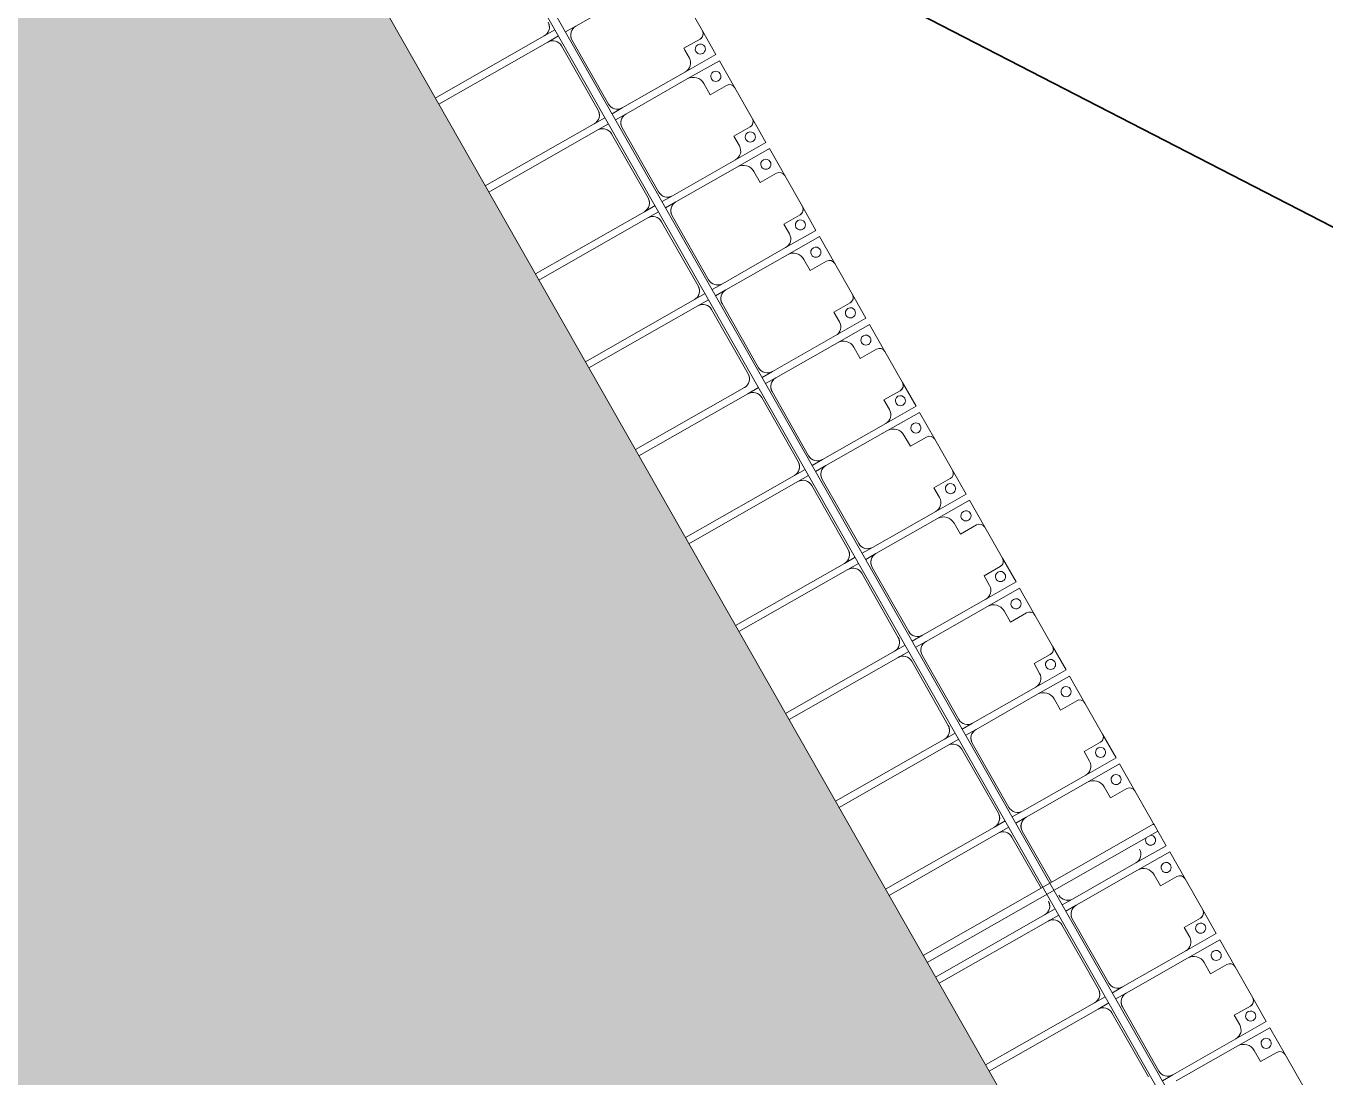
# Model space of a CAD drawing. Header units: millimetres. Extents: x -861324 to 439029, y -308065 to 694685.
# Drawn here: x -116937 to -110513, y 7260 to 12455 of the extents above; entities that cross this region are included whole.
import ezdxf

# ---------------------------------------------------------------- set-up
doc = ezdxf.new("R2010")
doc.units = ezdxf.units.MM
for name, color, linetype, lineweight in [('A-DETL-GENF', 92, 'Continuous', 9), ('A-DETL-THIN', 151, 'Continuous', 9), ('A-GENM', 13, 'Continuous', 9), ('C-TOPO-MAJR', 7, 'Continuous', 35), ('S-BEAM', 12, 'Continuous', 9)]:
    doc.layers.add(name, color=color, linetype=linetype, lineweight=lineweight)

# ---------------------------------------------------------------- blocks, each defined once
blk = doc.blocks.new('Dải phao đi lại kèm đỡ invester - DẢI PHAO ĐI LẠI-15551-BỐ TRÍ BÈ PIN HỒ BẢN MÒNG')
at = {"layer": 'A-GENM', "color": 7}
for p, q in [((73088.2, 1312.2), (72911.8, 1312.2)), ((73588.2, 1312.2), (73411.8, 1312.2)), ((74088.2, 1312.2), (73911.8, 1312.2)), ((74588.2, 1312.2), (74411.8, 1312.2)), ((75088.2, 1312.2), (74911.8, 1312.2)), ((75588.2, 1312.2), (75411.8, 1312.2)), ((76088.2, 1312.2), (75911.8, 1312.2)), ((76588.2, 1312.2), (76411.8, 1312.2)), ((77088.2, 1312.2), (76911.8, 1312.2)), ((77588.2, 1312.2), (77411.8, 1312.2)), ((78088.2, 1312.2), (77911.8, 1312.2)), ((78588.2, 1312.2), (78411.8, 1312.2)), ((79088.2, 1312.2), (78911.8, 1312.2)), ((73118.2, 1189.7), (73118.2, 1282.2)), ((73381.8, 1282.2), (73381.8, 1189.7)), ((73618.2, 1189.7), (73618.2, 1282.2)), ((73881.8, 1282.2), (73881.8, 1189.7)), ((74118.2, 1189.7), (74118.2, 1282.2)), ((74381.8, 1282.2), (74381.8, 1189.7)), ((74618.2, 1189.7), (74618.2, 1282.2)), ((74881.8, 1282.2), (74881.8, 1189.7)), ((75118.2, 1189.7), (75118.2, 1282.2)), ((75381.8, 1282.2), (75381.8, 1189.7)), ((75618.2, 1189.7), (75618.2, 1282.2)), ((75881.8, 1282.2), (75881.8, 1189.7)), ((76118.2, 1189.7), (76118.2, 1282.2)), ((76381.8, 1282.2), (76381.8, 1189.7)), ((76618.2, 1189.7), (76618.2, 1282.2)), ((76881.8, 1282.2), (76881.8, 1189.7)), ((77118.2, 1189.7), (77118.2, 1282.2)), ((77381.8, 1282.2), (77381.8, 1189.7)), ((77881.8, 1282.2), (77881.8, 1189.7)), ((78118.2, 1189.7), (78118.2, 1282.2)), ((78381.8, 1282.2), (78381.8, 1189.7)), ((78618.2, 1189.7), (78618.2, 1282.2)), ((78881.8, 1282.2), (78881.8, 1189.7)), ((73173.4, 1189.7), (73118.2, 1189.7)), ((73381.8, 1189.7), (73318.4, 1189.7)), ((73673.4, 1189.7), (73618.2, 1189.7)), ((73881.8, 1189.7), (73818.4, 1189.7)), ((74173.4, 1189.7), (74118.2, 1189.7)), ((74381.8, 1189.7), (74318.4, 1189.7)), ((74673.4, 1189.7), (74618.2, 1189.7)), ((74881.8, 1189.7), (74818.4, 1189.7)), ((75173.4, 1189.7), (75118.2, 1189.7)), ((75381.8, 1189.7), (75318.4, 1189.7)), ((75673.4, 1189.7), (75618.2, 1189.7)), ((75881.8, 1189.7), (75818.4, 1189.7)), ((76173.4, 1189.7), (76118.2, 1189.7)), ((76381.8, 1189.7), (76318.4, 1189.7)), ((76673.4, 1189.7), (76618.2, 1189.7)), ((76881.8, 1189.7), (76818.4, 1189.7)), ((77173.4, 1189.7), (77118.2, 1189.7)), ((77381.8, 1189.7), (77318.4, 1189.7)), ((77881.8, 1189.7), (77818.4, 1189.7)), ((78173.4, 1189.7), (78118.2, 1189.7)), ((78381.8, 1189.7), (78318.4, 1189.7)), ((78673.4, 1189.7), (78618.2, 1189.7)), ((78881.8, 1189.7), (78818.4, 1189.7)), ((72758.4, 1129.7), (72758.4, 779.7)), ((73223.4, 779.7), (73223.4, 1139.7)), ((73258.4, 1129.7), (73258.4, 779.7)), ((73723.4, 779.7), (73723.4, 1139.7)), ((73758.4, 1129.7), (73758.4, 779.7)), ((74223.4, 779.7), (74223.4, 1139.7)), ((74258.4, 1129.7), (74258.4, 779.7)), ((74723.4, 779.7), (74723.4, 1139.7)), ((74758.4, 1129.7), (74758.4, 779.7)), ((75223.4, 779.7), (75223.4, 1139.7)), ((75258.4, 1129.7), (75258.4, 779.7)), ((75723.4, 779.7), (75723.4, 1139.7)), ((75758.4, 1129.7), (75758.4, 779.7)), ((76223.4, 779.7), (76223.4, 1139.7)), ((76258.4, 1129.7), (76258.4, 779.7)), ((76723.4, 779.7), (76723.4, 1139.7)), ((76758.4, 1129.7), (76758.4, 779.7)), ((77223.4, 779.7), (77223.4, 1139.7)), ((77258.4, 1129.7), (77258.4, 779.7)), ((77723.4, 779.7), (77723.4, 1139.7)), ((77758.4, 1129.7), (77758.4, 779.7)), ((78223.4, 779.7), (78223.4, 1139.7)), ((78258.4, 1129.7), (78258.4, 779.7)), ((78723.4, 779.7), (78723.4, 1139.7)), ((78758.4, 1129.7), (78758.4, 779.7)), ((72758.4, 721.1), (72758.4, 779.7)), ((73223.4, 779.7), (73223.4, 721.1)), ((73258.4, 721.1), (73258.4, 779.7)), ((73723.4, 779.7), (73723.4, 721.1)), ((73758.4, 721.1), (73758.4, 779.7)), ((74223.4, 779.7), (74223.4, 721.1)), ((74258.4, 721.1), (74258.4, 779.7)), ((74723.4, 779.7), (74723.4, 721.1)), ((74758.4, 721.1), (74758.4, 779.7)), ((75223.4, 779.7), (75223.4, 721.1)), ((75258.4, 721.1), (75258.4, 779.7)), ((75723.4, 779.7), (75723.4, 721.1)), ((75758.4, 721.1), (75758.4, 779.7)), ((76223.4, 779.7), (76223.4, 721.1)), ((76258.4, 721.1), (76258.4, 779.7)), ((76723.4, 779.7), (76723.4, 721.1)), ((76758.4, 721.1), (76758.4, 779.7)), ((77223.4, 779.7), (77223.4, 721.1)), ((77258.4, 721.1), (77258.4, 779.7)), ((77723.4, 779.7), (77723.4, 721.1)), ((77758.4, 721.1), (77758.4, 779.7)), ((78223.4, 779.7), (78223.4, 721.1)), ((78258.4, 721.1), (78258.4, 779.7)), ((78723.4, 779.7), (78723.4, 721.1)), ((72808.4, 729.7), (73173.4, 729.7)), ((73308.4, 729.7), (73673.4, 729.7)), ((73808.4, 729.7), (74173.4, 729.7)), ((74308.4, 729.7), (74673.4, 729.7)), ((74808.4, 729.7), (75173.4, 729.7)), ((75308.4, 729.7), (75673.4, 729.7)), ((75808.4, 729.7), (76173.4, 729.7)), ((76308.4, 729.7), (76673.4, 729.7)), ((76808.4, 729.7), (77173.4, 729.7)), ((77308.4, 729.7), (77599.8, 729.7)), ((77808.4, 729.7), (78173.4, 729.7)), ((78308.4, 729.7), (78673.4, 729.7)), ((72723.4, 681.1), (72723.4, 620.3)), ((72758.4, 620.3), (72758.4, 681.1)), ((73173.4, 670.3), (72808.4, 670.3)), ((73223.4, 681.1), (73223.4, 620.3)), ((73258.4, 620.3), (73258.4, 681.1)), ((73673.4, 670.3), (73308.4, 670.3)), ((73723.4, 681.1), (73723.4, 620.3)), ((73758.4, 620.3), (73758.4, 681.1)), ((74173.4, 670.3), (73808.4, 670.3)), ((74223.4, 681.1), (74223.4, 620.3)), ((74258.4, 620.3), (74258.4, 681.1)), ((74673.4, 670.3), (74308.4, 670.3)), ((74758.4, 620.3), (74758.4, 681.1)), ((75173.4, 670.3), (74808.4, 670.3)), ((75223.4, 681.1), (75223.4, 620.3)), ((75258.4, 620.3), (75258.4, 681.1)), ((75673.4, 670.3), (75308.4, 670.3)), ((75723.4, 681.1), (75723.4, 620.3)), ((75758.4, 620.3), (75758.4, 681.1)), ((76173.4, 670.3), (75808.4, 670.3)), ((76223.4, 681.1), (76223.4, 620.3)), ((76258.4, 620.3), (76258.4, 681.1)), ((76673.4, 670.3), (76308.4, 670.3)), ((76723.4, 681.1), (76723.4, 620.3)), ((76758.4, 620.3), (76758.4, 681.1)), ((77173.4, 670.3), (76808.4, 670.3)), ((77223.4, 681.1), (77223.4, 620.3)), ((77258.4, 620.3), (77258.4, 681.1)), ((77599.8, 670.3), (77308.4, 670.3)), ((77723.4, 681.1), (77723.4, 620.3)), ((77758.4, 620.3), (77758.4, 681.1)), ((78173.4, 670.3), (77808.4, 670.3)), ((78223.4, 681.1), (78223.4, 620.3)), ((78258.4, 620.3), (78258.4, 681.1)), ((78673.4, 670.3), (78308.4, 670.3)), ((72723.4, 0), (72723.4, 620.3)), ((72758.4, 620.3), (72758.4, 0)), ((73223.4, 0), (73223.4, 620.3)), ((73258.4, 620.3), (73258.4, 0)), ((73723.4, 0), (73723.4, 620.3)), ((73758.4, 620.3), (73758.4, 0)), ((74223.4, 0), (74223.4, 620.3)), ((74258.4, 620.3), (74258.4, 0)), ((74723.4, 0), (74723.4, 620.3)), ((74758.4, 620.3), (74758.4, 0)), ((75223.4, 0), (75223.4, 620.3)), ((75258.4, 620.3), (75258.4, 0)), ((75723.4, 0), (75723.4, 620.3)), ((75758.4, 620.3), (75758.4, 0)), ((76223.4, 0), (76223.4, 620.3)), ((76258.4, 620.3), (76258.4, 0)), ((76723.4, 0), (76723.4, 620.3)), ((76758.4, 620.3), (76758.4, 0)), ((77223.4, 0), (77223.4, 620.3)), ((77258.4, 620.3), (77258.4, 0)), ((77723.4, 0), (77723.4, 620.3)), ((77758.4, 620.3), (77758.4, 0)), ((78223.4, 0), (78223.4, 620.3)), ((78258.4, 620.3), (78258.4, 0))]:
    blk.add_line(p, q, dxfattribs=at)
at = {"layer": 'A-GENM', "color": 9}
for p, q in [((73088.2, 1312.2), (73223.4, 1312.2)), ((73223.4, 1312.2), (73088.2, 1312.2)), ((73223.4, 1312.2), (73223.4, 1139.7)), ((73223.4, 1139.7), (73223.4, 1312.2)), ((73258.4, 1312.2), (73411.8, 1312.2)), ((73258.4, 1129.7), (73258.4, 1312.2)), ((73258.4, 1312.2), (73258.4, 1129.7)), ((73411.8, 1312.2), (73258.4, 1312.2)), ((73588.2, 1312.2), (73723.4, 1312.2)), ((73723.4, 1312.2), (73588.2, 1312.2)), ((73723.4, 1312.2), (73723.4, 1139.7)), ((73723.4, 1139.7), (73723.4, 1312.2)), ((73758.4, 1312.2), (73911.8, 1312.2)), ((73758.4, 1129.7), (73758.4, 1312.2)), ((73758.4, 1312.2), (73758.4, 1129.7)), ((73911.8, 1312.2), (73758.4, 1312.2)), ((74088.2, 1312.2), (74223.4, 1312.2)), ((74223.4, 1312.2), (74088.2, 1312.2)), ((74223.4, 1312.2), (74223.4, 1139.7)), ((74223.4, 1139.7), (74223.4, 1312.2)), ((74258.4, 1312.2), (74411.8, 1312.2)), ((74258.4, 1129.7), (74258.4, 1312.2)), ((74258.4, 1312.2), (74258.4, 1129.7)), ((74411.8, 1312.2), (74258.4, 1312.2)), ((74588.2, 1312.2), (74723.4, 1312.2)), ((74723.4, 1312.2), (74588.2, 1312.2)), ((74723.4, 1312.2), (74723.4, 1139.7)), ((74723.4, 1139.7), (74723.4, 1312.2)), ((74758.4, 1312.2), (74911.8, 1312.2)), ((74758.4, 1129.7), (74758.4, 1312.2)), ((74758.4, 1312.2), (74758.4, 1129.7)), ((74911.8, 1312.2), (74758.4, 1312.2)), ((75088.2, 1312.2), (75223.4, 1312.2)), ((75223.4, 1312.2), (75088.2, 1312.2)), ((75223.4, 1312.2), (75223.4, 1139.7)), ((75223.4, 1139.7), (75223.4, 1312.2)), ((75258.4, 1312.2), (75411.8, 1312.2)), ((75258.4, 1129.7), (75258.4, 1312.2)), ((75258.4, 1312.2), (75258.4, 1129.7)), ((75411.8, 1312.2), (75258.4, 1312.2)), ((75588.2, 1312.2), (75723.4, 1312.2)), ((75723.4, 1312.2), (75588.2, 1312.2)), ((75723.4, 1312.2), (75723.4, 1139.7)), ((75723.4, 1139.7), (75723.4, 1312.2)), ((75758.4, 1312.2), (75911.8, 1312.2)), ((75758.4, 1129.7), (75758.4, 1312.2)), ((75758.4, 1312.2), (75758.4, 1129.7)), ((75911.8, 1312.2), (75758.4, 1312.2)), ((76088.2, 1312.2), (76223.4, 1312.2)), ((76223.4, 1312.2), (76088.2, 1312.2)), ((76223.4, 1312.2), (76223.4, 1139.7)), ((76223.4, 1139.7), (76223.4, 1312.2)), ((76258.4, 1312.2), (76411.8, 1312.2)), ((76258.4, 1129.7), (76258.4, 1312.2)), ((76258.4, 1312.2), (76258.4, 1129.7)), ((76411.8, 1312.2), (76258.4, 1312.2)), ((76588.2, 1312.2), (76723.4, 1312.2)), ((76723.4, 1312.2), (76588.2, 1312.2)), ((76723.4, 1312.2), (76723.4, 1139.7)), ((76723.4, 1139.7), (76723.4, 1312.2)), ((76758.4, 1312.2), (76911.8, 1312.2)), ((76758.4, 1129.7), (76758.4, 1312.2)), ((76758.4, 1312.2), (76758.4, 1129.7)), ((76911.8, 1312.2), (76758.4, 1312.2)), ((77088.2, 1312.2), (77223.4, 1312.2)), ((77223.4, 1312.2), (77088.2, 1312.2)), ((77223.4, 1312.2), (77223.4, 1139.7)), ((77223.4, 1139.7), (77223.4, 1312.2)), ((77258.4, 1312.2), (77411.8, 1312.2)), ((77258.4, 1129.7), (77258.4, 1312.2)), ((77258.4, 1312.2), (77258.4, 1129.7)), ((77411.8, 1312.2), (77258.4, 1312.2)), ((77639.8, 1312.2), (77723.4, 1312.2)), ((77723.4, 1312.2), (77639.8, 1312.2)), ((77723.4, 1312.2), (77723.4, 1139.7)), ((77723.4, 1139.7), (77723.4, 1312.2)), ((77758.4, 1312.2), (77911.8, 1312.2)), ((77758.4, 1129.7), (77758.4, 1312.2)), ((77758.4, 1312.2), (77758.4, 1129.7)), ((77911.8, 1312.2), (77758.4, 1312.2)), ((78088.2, 1312.2), (78223.4, 1312.2)), ((78223.4, 1312.2), (78088.2, 1312.2)), ((78223.4, 1312.2), (78223.4, 1139.7)), ((78223.4, 1139.7), (78223.4, 1312.2)), ((78258.4, 1312.2), (78411.8, 1312.2)), ((78258.4, 1129.7), (78258.4, 1312.2)), ((78258.4, 1312.2), (78258.4, 1129.7)), ((78411.8, 1312.2), (78258.4, 1312.2)), ((78588.2, 1312.2), (78723.4, 1312.2)), ((78723.4, 1312.2), (78588.2, 1312.2)), ((78723.4, 1312.2), (78723.4, 1139.7)), ((78723.4, 1139.7), (78723.4, 1312.2)), ((78758.4, 1312.2), (78911.8, 1312.2)), ((78758.4, 1129.7), (78758.4, 1312.2)), ((78758.4, 1312.2), (78758.4, 1129.7)), ((78911.8, 1312.2), (78758.4, 1312.2)), ((73118.2, 1282.2), (73118.2, 1189.7)), ((73118.2, 1282.2), (73118.2, 1189.7)), ((73118.2, 1189.7), (73118.2, 1282.2)), ((73381.8, 1189.7), (73381.8, 1282.2)), ((73381.8, 1189.7), (73381.8, 1282.2)), ((73381.8, 1282.2), (73381.8, 1189.7)), ((73618.2, 1282.2), (73618.2, 1189.7)), ((73618.2, 1282.2), (73618.2, 1189.7)), ((73618.2, 1189.7), (73618.2, 1282.2)), ((73881.8, 1189.7), (73881.8, 1282.2)), ((73881.8, 1189.7), (73881.8, 1282.2)), ((73881.8, 1282.2), (73881.8, 1189.7)), ((74118.2, 1282.2), (74118.2, 1189.7)), ((74118.2, 1282.2), (74118.2, 1189.7)), ((74118.2, 1189.7), (74118.2, 1282.2)), ((74381.8, 1189.7), (74381.8, 1282.2)), ((74381.8, 1189.7), (74381.8, 1282.2)), ((74381.8, 1282.2), (74381.8, 1189.7)), ((74618.2, 1282.2), (74618.2, 1189.7)), ((74618.2, 1282.2), (74618.2, 1189.7)), ((74618.2, 1189.7), (74618.2, 1282.2)), ((74881.8, 1189.7), (74881.8, 1282.2)), ((74881.8, 1189.7), (74881.8, 1282.2)), ((74881.8, 1282.2), (74881.8, 1189.7)), ((75118.2, 1282.2), (75118.2, 1189.7)), ((75118.2, 1282.2), (75118.2, 1189.7)), ((75118.2, 1189.7), (75118.2, 1282.2)), ((75381.8, 1189.7), (75381.8, 1282.2)), ((75381.8, 1189.7), (75381.8, 1282.2)), ((75381.8, 1282.2), (75381.8, 1189.7)), ((75618.2, 1282.2), (75618.2, 1189.7)), ((75618.2, 1282.2), (75618.2, 1189.7)), ((75618.2, 1189.7), (75618.2, 1282.2)), ((75881.8, 1189.7), (75881.8, 1282.2)), ((75881.8, 1189.7), (75881.8, 1282.2)), ((75881.8, 1282.2), (75881.8, 1189.7)), ((76118.2, 1282.2), (76118.2, 1189.7)), ((76118.2, 1282.2), (76118.2, 1189.7)), ((76118.2, 1189.7), (76118.2, 1282.2)), ((76381.8, 1189.7), (76381.8, 1282.2)), ((76381.8, 1189.7), (76381.8, 1282.2)), ((76381.8, 1282.2), (76381.8, 1189.7)), ((76618.2, 1282.2), (76618.2, 1189.7)), ((76618.2, 1282.2), (76618.2, 1189.7)), ((76618.2, 1189.7), (76618.2, 1282.2)), ((76881.8, 1189.7), (76881.8, 1282.2)), ((76881.8, 1189.7), (76881.8, 1282.2)), ((76881.8, 1282.2), (76881.8, 1189.7)), ((77118.2, 1282.2), (77118.2, 1189.7)), ((77118.2, 1282.2), (77118.2, 1189.7)), ((77118.2, 1189.7), (77118.2, 1282.2)), ((77381.8, 1189.7), (77381.8, 1282.2)), ((77381.8, 1189.7), (77381.8, 1282.2)), ((77381.8, 1282.2), (77381.8, 1189.7)), ((77881.8, 1189.7), (77881.8, 1282.2)), ((77881.8, 1189.7), (77881.8, 1282.2)), ((77881.8, 1282.2), (77881.8, 1189.7)), ((78118.2, 1282.2), (78118.2, 1189.7)), ((78118.2, 1282.2), (78118.2, 1189.7)), ((78118.2, 1189.7), (78118.2, 1282.2)), ((78381.8, 1189.7), (78381.8, 1282.2)), ((78381.8, 1189.7), (78381.8, 1282.2)), ((78381.8, 1282.2), (78381.8, 1189.7)), ((78618.2, 1282.2), (78618.2, 1189.7)), ((78618.2, 1282.2), (78618.2, 1189.7)), ((78618.2, 1189.7), (78618.2, 1282.2)), ((78881.8, 1189.7), (78881.8, 1282.2)), ((78881.8, 1189.7), (78881.8, 1282.2)), ((78881.8, 1282.2), (78881.8, 1189.7)), ((73129.5, 1189.7), (73173.4, 1189.7)), ((73129.5, 1189.7), (73173.4, 1189.7)), ((73173.4, 1189.7), (73129.5, 1189.7)), ((73318.4, 1189.7), (73381.8, 1189.7)), ((73318.4, 1189.7), (73381.8, 1189.7)), ((73381.8, 1189.7), (73318.4, 1189.7)), ((73618.2, 1189.7), (73673.4, 1189.7)), ((73618.2, 1189.7), (73673.4, 1189.7)), ((73673.4, 1189.7), (73618.2, 1189.7)), ((73818.4, 1189.7), (73881.8, 1189.7)), ((73818.4, 1189.7), (73881.8, 1189.7)), ((73881.8, 1189.7), (73818.4, 1189.7)), ((74118.2, 1189.7), (74173.4, 1189.7)), ((74118.2, 1189.7), (74173.4, 1189.7)), ((74173.4, 1189.7), (74118.2, 1189.7)), ((74318.4, 1189.7), (74381.8, 1189.7)), ((74318.4, 1189.7), (74381.8, 1189.7)), ((74381.8, 1189.7), (74318.4, 1189.7)), ((74618.2, 1189.7), (74673.4, 1189.7)), ((74618.2, 1189.7), (74673.4, 1189.7)), ((74673.4, 1189.7), (74618.2, 1189.7)), ((74818.4, 1189.7), (74881.8, 1189.7)), ((74818.4, 1189.7), (74881.8, 1189.7)), ((74881.8, 1189.7), (74818.4, 1189.7)), ((75118.2, 1189.7), (75173.4, 1189.7)), ((75118.2, 1189.7), (75173.4, 1189.7)), ((75173.4, 1189.7), (75118.2, 1189.7)), ((75318.4, 1189.7), (75381.8, 1189.7)), ((75318.4, 1189.7), (75381.8, 1189.7)), ((75381.8, 1189.7), (75318.4, 1189.7)), ((75618.2, 1189.7), (75673.4, 1189.7)), ((75618.2, 1189.7), (75673.4, 1189.7)), ((75673.4, 1189.7), (75618.2, 1189.7)), ((75818.4, 1189.7), (75881.8, 1189.7)), ((75818.4, 1189.7), (75881.8, 1189.7)), ((75881.8, 1189.7), (75818.4, 1189.7)), ((76118.2, 1189.7), (76173.4, 1189.7)), ((76118.2, 1189.7), (76173.4, 1189.7)), ((76173.4, 1189.7), (76118.2, 1189.7)), ((76318.4, 1189.7), (76381.8, 1189.7)), ((76318.4, 1189.7), (76381.8, 1189.7)), ((76381.8, 1189.7), (76318.4, 1189.7)), ((76618.2, 1189.7), (76673.4, 1189.7)), ((76618.2, 1189.7), (76673.4, 1189.7)), ((76673.4, 1189.7), (76618.2, 1189.7)), ((76818.4, 1189.7), (76881.8, 1189.7)), ((76818.4, 1189.7), (76881.8, 1189.7)), ((76881.8, 1189.7), (76818.4, 1189.7)), ((77118.2, 1189.7), (77173.4, 1189.7)), ((77118.2, 1189.7), (77173.4, 1189.7)), ((77173.4, 1189.7), (77118.2, 1189.7)), ((77318.4, 1189.7), (77381.8, 1189.7)), ((77318.4, 1189.7), (77381.8, 1189.7)), ((77381.8, 1189.7), (77318.4, 1189.7)), ((77818.4, 1189.7), (77881.8, 1189.7)), ((77818.4, 1189.7), (77881.8, 1189.7)), ((77881.8, 1189.7), (77818.4, 1189.7)), ((78118.2, 1189.7), (78173.4, 1189.7)), ((78118.2, 1189.7), (78173.4, 1189.7)), ((78173.4, 1189.7), (78118.2, 1189.7)), ((78318.4, 1189.7), (78381.8, 1189.7)), ((78318.4, 1189.7), (78381.8, 1189.7)), ((78381.8, 1189.7), (78318.4, 1189.7)), ((78618.2, 1189.7), (78673.4, 1189.7)), ((78618.2, 1189.7), (78673.4, 1189.7)), ((78673.4, 1189.7), (78618.2, 1189.7)), ((78818.4, 1189.7), (78881.8, 1189.7)), ((78818.4, 1189.7), (78881.8, 1189.7)), ((78881.8, 1189.7), (78818.4, 1189.7)), ((72758.4, 721.1), (72758.4, 779.7)), ((73223.4, 779.7), (73223.4, 721.1)), ((73258.4, 721.1), (73258.4, 779.7)), ((73723.4, 779.7), (73723.4, 721.1)), ((73758.4, 721.1), (73758.4, 779.7)), ((74223.4, 779.7), (74223.4, 721.1)), ((74258.4, 721.1), (74258.4, 779.7)), ((74723.4, 779.7), (74723.4, 721.1)), ((74758.4, 721.1), (74758.4, 779.7)), ((75223.4, 779.7), (75223.4, 721.1)), ((75258.4, 721.1), (75258.4, 779.7)), ((75723.4, 779.7), (75723.4, 721.1)), ((75758.4, 721.1), (75758.4, 779.7)), ((76223.4, 779.7), (76223.4, 721.1)), ((76258.4, 721.1), (76258.4, 779.7)), ((76723.4, 779.7), (76723.4, 721.1)), ((76758.4, 721.1), (76758.4, 779.7)), ((77223.4, 779.7), (77223.4, 721.1)), ((77258.4, 721.1), (77258.4, 779.7)), ((77723.4, 779.7), (77723.4, 721.1)), ((77758.4, 721.1), (77758.4, 779.7)), ((78223.4, 779.7), (78223.4, 721.1)), ((78258.4, 721.1), (78258.4, 779.7)), ((78723.4, 779.7), (78723.4, 721.1)), ((72723.4, 681.1), (72723.4, 620.3)), ((72758.4, 620.3), (72758.4, 681.1)), ((73223.4, 681.1), (73223.4, 620.3)), ((73258.4, 620.3), (73258.4, 681.1)), ((73723.4, 681.1), (73723.4, 620.3)), ((73758.4, 620.3), (73758.4, 681.1)), ((74223.4, 681.1), (74223.4, 620.3)), ((74258.4, 620.3), (74258.4, 681.1)), ((74758.4, 620.3), (74758.4, 681.1)), ((75223.4, 681.1), (75223.4, 620.3)), ((75258.4, 620.3), (75258.4, 681.1)), ((75723.4, 681.1), (75723.4, 620.3)), ((75758.4, 620.3), (75758.4, 681.1)), ((76223.4, 681.1), (76223.4, 620.3)), ((76258.4, 620.3), (76258.4, 681.1)), ((76723.4, 681.1), (76723.4, 620.3)), ((76758.4, 620.3), (76758.4, 681.1)), ((77223.4, 681.1), (77223.4, 620.3)), ((77258.4, 620.3), (77258.4, 681.1)), ((77723.4, 681.1), (77723.4, 620.3)), ((77758.4, 620.3), (77758.4, 681.1)), ((78223.4, 681.1), (78223.4, 620.3)), ((78258.4, 620.3), (78258.4, 681.1))]:
    blk.add_line(p, q, dxfattribs=at)
at = {"layer": 'A-GENM', "color": 7}
for centre, radius, start, end in [((73088.2, 1282.2), 30, 360, 90), ((73411.8, 1282.2), 30, 90, 180), ((73588.2, 1282.2), 30, 360, 90), ((73911.8, 1282.2), 30, 90, 180), ((74088.2, 1282.2), 30, 360, 90), ((74411.8, 1282.2), 30, 90, 180), ((74588.2, 1282.2), 30, 360, 90), ((74911.8, 1282.2), 30, 90, 180), ((75088.2, 1282.2), 30, 360, 90), ((75411.8, 1282.2), 30, 90, 180), ((75588.2, 1282.2), 30, 360, 90), ((75911.8, 1282.2), 30, 90, 180), ((76088.2, 1282.2), 30, 360, 90), ((76411.8, 1282.2), 30, 90, 180), ((76588.2, 1282.2), 30, 360, 90), ((76911.8, 1282.2), 30, 90, 180), ((77088.2, 1282.2), 30, 360, 90), ((77411.8, 1282.2), 30, 90, 180), ((77588.2, 1282.2), 30, 60, 90), ((77911.8, 1282.2), 30, 90, 180), ((78088.2, 1282.2), 30, 360, 90), ((78411.8, 1282.2), 30, 90, 180), ((78588.2, 1282.2), 30, 360, 90), ((78911.8, 1282.2), 30, 90, 180), ((73173.4, 1139.7), 50, 0, 90), ((73318.4, 1129.7), 60, 90, 180), ((73673.4, 1139.7), 50, 0, 90), ((73818.4, 1129.7), 60, 90, 180), ((74173.4, 1139.7), 50, 0, 90), ((74318.4, 1129.7), 60, 90, 180), ((74673.4, 1139.7), 50, 0, 90), ((74818.4, 1129.7), 60, 90, 180), ((75173.4, 1139.7), 50, 0, 90), ((75318.4, 1129.7), 60, 90, 180), ((75673.4, 1139.7), 50, 0, 90), ((75818.4, 1129.7), 60, 90, 180), ((76173.4, 1139.7), 50, 0, 90), ((76318.4, 1129.7), 60, 90, 180), ((76673.4, 1139.7), 50, 0, 90), ((76818.4, 1129.7), 60, 90, 180), ((77173.4, 1139.7), 50, 0, 90), ((77318.4, 1129.7), 60, 90, 180), ((77673.4, 1139.7), 50, 0, 90), ((77818.4, 1129.7), 60, 90, 180), ((78173.4, 1139.7), 50, 0, 90), ((78318.4, 1129.7), 60, 90, 180), ((78673.4, 1139.7), 50, 0, 90), ((78818.4, 1129.7), 60, 90, 180), ((72808.4, 779.7), 50, 180, 270), ((73173.4, 779.7), 50, 270, 0), ((73173.4, 779.7), 50, 300, 0), ((73308.4, 779.7), 50, 180, 270), ((73673.4, 779.7), 50, 270, 0), ((73673.4, 779.7), 50, 300, 0), ((73808.4, 779.7), 50, 180, 270), ((74173.4, 779.7), 50, 270, 0), ((74173.4, 779.7), 50, 300, 0), ((74308.4, 779.7), 50, 180, 270), ((74673.4, 779.7), 50, 270, 0), ((74673.4, 779.7), 50, 300, 0), ((74808.4, 779.7), 50, 180, 270), ((75173.4, 779.7), 50, 270, 0), ((75173.4, 779.7), 50, 300, 0), ((75308.4, 779.7), 50, 180, 270), ((75673.4, 779.7), 50, 270, 0), ((75673.4, 779.7), 50, 300, 0), ((75808.4, 779.7), 50, 180, 270), ((76173.4, 779.7), 50, 270, 0), ((76173.4, 779.7), 50, 300, 0), ((76308.4, 779.7), 50, 180, 270), ((76673.4, 779.7), 50, 270, 0), ((76673.4, 779.7), 50, 300, 0), ((76808.4, 779.7), 50, 180, 270), ((77173.4, 779.7), 50, 270, 0), ((77173.4, 779.7), 50, 300, 0), ((77308.4, 779.7), 50, 180, 270), ((77673.4, 779.7), 50, 270, 0), ((77673.4, 779.7), 50, 300, 0), ((77808.4, 779.7), 50, 180, 270), ((78173.4, 779.7), 50, 270, 0), ((78173.4, 779.7), 50, 300, 0), ((78308.4, 779.7), 50, 180, 270), ((78673.4, 779.7), 50, 270, 0), ((78673.4, 779.7), 50, 300, 0), ((72808.4, 779.7), 50, 210, 270), ((73308.4, 779.7), 50, 210, 270), ((73808.4, 779.7), 50, 210, 270), ((74308.4, 779.7), 50, 210, 270), ((74808.4, 779.7), 50, 210, 270), ((75308.4, 779.7), 50, 210, 270), ((75808.4, 779.7), 50, 210, 270), ((76308.4, 779.7), 50, 210, 270), ((76808.4, 779.7), 50, 210, 270), ((77308.4, 779.7), 50, 210, 270), ((77808.4, 779.7), 50, 210, 270), ((78308.4, 779.7), 50, 210, 270), ((72673.4, 620.3), 50, 360, 90), ((72673.4, 620.3), 50, 30, 90), ((72808.4, 620.3), 50, 90, 180), ((72808.4, 620.3), 50, 120, 180), ((73173.4, 620.3), 50, 360, 90), ((73173.4, 620.3), 50, 30, 90), ((73308.4, 620.3), 50, 90, 180), ((73308.4, 620.3), 50, 120, 180), ((73673.4, 620.3), 50, 360, 90), ((73673.4, 620.3), 50, 30, 90), ((73808.4, 620.3), 50, 90, 180), ((73808.4, 620.3), 50, 120, 180), ((74173.4, 620.3), 50, 360, 90), ((74173.4, 620.3), 50, 30, 90), ((74308.4, 620.3), 50, 90, 180), ((74308.4, 620.3), 50, 120, 180), ((74673.4, 620.3), 50, 360, 90), ((74673.4, 620.3), 50, 30, 90), ((74808.4, 620.3), 50, 90, 180), ((74808.4, 620.3), 50, 120, 180), ((75173.4, 620.3), 50, 360, 90), ((75173.4, 620.3), 50, 30, 90), ((75308.4, 620.3), 50, 90, 180), ((75308.4, 620.3), 50, 120, 180), ((75673.4, 620.3), 50, 360, 90), ((75673.4, 620.3), 50, 30, 90), ((75808.4, 620.3), 50, 90, 180), ((75808.4, 620.3), 50, 120, 180), ((76173.4, 620.3), 50, 360, 90), ((76173.4, 620.3), 50, 30, 90), ((76308.4, 620.3), 50, 90, 180), ((76308.4, 620.3), 50, 120, 180), ((76673.4, 620.3), 50, 360, 90), ((76673.4, 620.3), 50, 30, 90), ((76808.4, 620.3), 50, 90, 180), ((76808.4, 620.3), 50, 120, 180), ((77173.4, 620.3), 50, 360, 90), ((77173.4, 620.3), 50, 30, 90), ((77308.4, 620.3), 50, 90, 180), ((77308.4, 620.3), 50, 120, 180), ((77673.4, 620.3), 50, 360, 90), ((77673.4, 620.3), 50, 30, 90), ((77808.4, 620.3), 50, 90, 180), ((77808.4, 620.3), 50, 120, 180), ((78173.4, 620.3), 50, 360, 90), ((78173.4, 620.3), 50, 30, 90), ((78308.4, 620.3), 50, 90, 180), ((78308.4, 620.3), 50, 120, 180)]:
    blk.add_arc(centre, radius, start, end, dxfattribs=at)
at = {"layer": 'A-GENM', "color": 9}
for centre, radius, start, end in [((73088.2, 1282.2), 30, 0, 90), ((73088.2, 1282.2), 30, 360, 90), ((73088.2, 1282.2), 30, 360, 90), ((73411.8, 1282.2), 30, 90, 180), ((73411.8, 1282.2), 30, 90, 180), ((73411.8, 1282.2), 30, 90, 180), ((73588.2, 1282.2), 30, 0, 90), ((73588.2, 1282.2), 30, 360, 90), ((73588.2, 1282.2), 30, 360, 90), ((73911.8, 1282.2), 30, 90, 180), ((73911.8, 1282.2), 30, 90, 180), ((73911.8, 1282.2), 30, 90, 180), ((74088.2, 1282.2), 30, 0, 90), ((74088.2, 1282.2), 30, 360, 90), ((74088.2, 1282.2), 30, 360, 90), ((74411.8, 1282.2), 30, 90, 180), ((74411.8, 1282.2), 30, 90, 180), ((74411.8, 1282.2), 30, 90, 180), ((74588.2, 1282.2), 30, 0, 90), ((74588.2, 1282.2), 30, 360, 90), ((74588.2, 1282.2), 30, 360, 90), ((74911.8, 1282.2), 30, 90, 180), ((74911.8, 1282.2), 30, 90, 180), ((74911.8, 1282.2), 30, 90, 180), ((75088.2, 1282.2), 30, 0, 90), ((75088.2, 1282.2), 30, 360, 90), ((75088.2, 1282.2), 30, 360, 90), ((75411.8, 1282.2), 30, 90, 180), ((75411.8, 1282.2), 30, 90, 180), ((75411.8, 1282.2), 30, 90, 180), ((75588.2, 1282.2), 30, 0, 90), ((75588.2, 1282.2), 30, 360, 90), ((75588.2, 1282.2), 30, 360, 90), ((75911.8, 1282.2), 30, 90, 180), ((75911.8, 1282.2), 30, 90, 180), ((75911.8, 1282.2), 30, 90, 180), ((76088.2, 1282.2), 30, 0, 90), ((76088.2, 1282.2), 30, 360, 90), ((76088.2, 1282.2), 30, 360, 90), ((76411.8, 1282.2), 30, 90, 180), ((76411.8, 1282.2), 30, 90, 180), ((76411.8, 1282.2), 30, 90, 180), ((76588.2, 1282.2), 30, 0, 90), ((76588.2, 1282.2), 30, 360, 90), ((76588.2, 1282.2), 30, 360, 90), ((76911.8, 1282.2), 30, 90, 180), ((76911.8, 1282.2), 30, 90, 180), ((76911.8, 1282.2), 30, 90, 180), ((77088.2, 1282.2), 30, 0, 90), ((77088.2, 1282.2), 30, 360, 90), ((77088.2, 1282.2), 30, 360, 90), ((77411.8, 1282.2), 30, 90, 180), ((77411.8, 1282.2), 30, 90, 180), ((77411.8, 1282.2), 30, 90, 180), ((77588.2, 1282.2), 30, 60, 90), ((77588.2, 1282.2), 30, 60, 90), ((77588.2, 1282.2), 30, 60, 90), ((77911.8, 1282.2), 30, 90, 180), ((77911.8, 1282.2), 30, 90, 180), ((77911.8, 1282.2), 30, 90, 180), ((78088.2, 1282.2), 30, 0, 90), ((78088.2, 1282.2), 30, 360, 90), ((78088.2, 1282.2), 30, 360, 90), ((78411.8, 1282.2), 30, 90, 180), ((78411.8, 1282.2), 30, 90, 180), ((78411.8, 1282.2), 30, 90, 180), ((78588.2, 1282.2), 30, 0, 90), ((78588.2, 1282.2), 30, 360, 90), ((78588.2, 1282.2), 30, 360, 90), ((78911.8, 1282.2), 30, 90, 180), ((78911.8, 1282.2), 30, 90, 180), ((78911.8, 1282.2), 30, 90, 180), ((73161.8, 1258.6), 25, 90, 270), ((73161.8, 1258.6), 25, 90, 270), ((73161.8, 1258.6), 25, 270, 90), ((73161.8, 1258.6), 25, 270, 90), ((73316.8, 1258.6), 25, 90, 270), ((73316.8, 1258.6), 25, 90, 270), ((73316.8, 1258.6), 25, 270, 90), ((73316.8, 1258.6), 25, 270, 90), ((73661.8, 1258.6), 25, 90, 270), ((73661.8, 1258.6), 25, 90, 270), ((73661.8, 1258.6), 25, 270, 90), ((73661.8, 1258.6), 25, 270, 90), ((73816.8, 1258.6), 25, 90, 270), ((73816.8, 1258.6), 25, 90, 270), ((73816.8, 1258.6), 25, 270, 90), ((73816.8, 1258.6), 25, 270, 90), ((74161.8, 1258.6), 25, 90, 270), ((74161.8, 1258.6), 25, 90, 270), ((74161.8, 1258.6), 25, 270, 90), ((74161.8, 1258.6), 25, 270, 90), ((74316.8, 1258.6), 25, 90, 270), ((74316.8, 1258.6), 25, 90, 270), ((74316.8, 1258.6), 25, 270, 90), ((74316.8, 1258.6), 25, 270, 90), ((74661.8, 1258.6), 25, 90, 270), ((74661.8, 1258.6), 25, 90, 270), ((74661.8, 1258.6), 25, 270, 90), ((74661.8, 1258.6), 25, 270, 90), ((74816.8, 1258.6), 25, 90, 270), ((74816.8, 1258.6), 25, 90, 270), ((74816.8, 1258.6), 25, 270, 90), ((74816.8, 1258.6), 25, 270, 90), ((75161.8, 1258.6), 25, 90, 270), ((75161.8, 1258.6), 25, 90, 270), ((75161.8, 1258.6), 25, 270, 90), ((75161.8, 1258.6), 25, 270, 90), ((75316.8, 1258.6), 25, 90, 270), ((75316.8, 1258.6), 25, 90, 270), ((75316.8, 1258.6), 25, 270, 90), ((75316.8, 1258.6), 25, 270, 90), ((75661.8, 1258.6), 25, 90, 270), ((75661.8, 1258.6), 25, 90, 270), ((75661.8, 1258.6), 25, 270, 90), ((75661.8, 1258.6), 25, 270, 90), ((75816.8, 1258.6), 25, 90, 270), ((75816.8, 1258.6), 25, 90, 270), ((75816.8, 1258.6), 25, 270, 90), ((75816.8, 1258.6), 25, 270, 90), ((76161.8, 1258.6), 25, 90, 270), ((76161.8, 1258.6), 25, 90, 270), ((76161.8, 1258.6), 25, 270, 90), ((76161.8, 1258.6), 25, 270, 90), ((76316.8, 1258.6), 25, 90, 270), ((76316.8, 1258.6), 25, 90, 270), ((76316.8, 1258.6), 25, 270, 90), ((76316.8, 1258.6), 25, 270, 90), ((76661.8, 1258.6), 25, 90, 270), ((76661.8, 1258.6), 25, 90, 270), ((76661.8, 1258.6), 25, 270, 90), ((76661.8, 1258.6), 25, 270, 90), ((76816.8, 1258.6), 25, 90, 270), ((76816.8, 1258.6), 25, 90, 270), ((76816.8, 1258.6), 25, 270, 90), ((76816.8, 1258.6), 25, 270, 90), ((77161.8, 1258.6), 25, 90, 270), ((77161.8, 1258.6), 25, 90, 270), ((77161.8, 1258.6), 25, 270, 90), ((77161.8, 1258.6), 25, 270, 90), ((77316.8, 1258.6), 25, 90, 270), ((77316.8, 1258.6), 25, 90, 270), ((77316.8, 1258.6), 25, 270, 90), ((77316.8, 1258.6), 25, 270, 90), ((77661.8, 1258.6), 25, 90, 150), ((77661.8, 1258.6), 25, 90, 150), ((77661.8, 1258.6), 25, 210, 270), ((77661.8, 1258.6), 25, 210, 270), ((77661.8, 1258.6), 25, 270, 90), ((77661.8, 1258.6), 25, 270, 90), ((77816.8, 1258.6), 25, 90, 270), ((77816.8, 1258.6), 25, 90, 270), ((77816.8, 1258.6), 25, 270, 90), ((77816.8, 1258.6), 25, 270, 90), ((78161.8, 1258.6), 25, 90, 270), ((78161.8, 1258.6), 25, 90, 270), ((78161.8, 1258.6), 25, 270, 90), ((78161.8, 1258.6), 25, 270, 90), ((78316.8, 1258.6), 25, 90, 270), ((78316.8, 1258.6), 25, 90, 270), ((78316.8, 1258.6), 25, 270, 90), ((78316.8, 1258.6), 25, 270, 90), ((78661.8, 1258.6), 25, 90, 270), ((78661.8, 1258.6), 25, 90, 270), ((78661.8, 1258.6), 25, 270, 90), ((78661.8, 1258.6), 25, 270, 90), ((78816.8, 1258.6), 25, 90, 270), ((78816.8, 1258.6), 25, 90, 270), ((78816.8, 1258.6), 25, 270, 90), ((78816.8, 1258.6), 25, 270, 90), ((73173.4, 1139.7), 50, 0, 90), ((73173.4, 1139.7), 50, 0, 90), ((73173.4, 1139.7), 50, 0, 90), ((73318.4, 1129.7), 60, 90, 180), ((73318.4, 1129.7), 60, 90, 180), ((73318.4, 1129.7), 60, 90, 180), ((73673.4, 1139.7), 50, 0, 90), ((73673.4, 1139.7), 50, 0, 90), ((73673.4, 1139.7), 50, 0, 90), ((73818.4, 1129.7), 60, 90, 180), ((73818.4, 1129.7), 60, 90, 180), ((73818.4, 1129.7), 60, 90, 180), ((74173.4, 1139.7), 50, 0, 90), ((74173.4, 1139.7), 50, 0, 90), ((74173.4, 1139.7), 50, 0, 90), ((74318.4, 1129.7), 60, 90, 180), ((74318.4, 1129.7), 60, 90, 180), ((74318.4, 1129.7), 60, 90, 180), ((74673.4, 1139.7), 50, 0, 90), ((74673.4, 1139.7), 50, 0, 90), ((74673.4, 1139.7), 50, 0, 90), ((74818.4, 1129.7), 60, 90, 180), ((74818.4, 1129.7), 60, 90, 180), ((74818.4, 1129.7), 60, 90, 180), ((75173.4, 1139.7), 50, 0, 90), ((75173.4, 1139.7), 50, 0, 90), ((75173.4, 1139.7), 50, 0, 90), ((75318.4, 1129.7), 60, 90, 180), ((75318.4, 1129.7), 60, 90, 180), ((75318.4, 1129.7), 60, 90, 180), ((75673.4, 1139.7), 50, 0, 90), ((75673.4, 1139.7), 50, 0, 90), ((75673.4, 1139.7), 50, 0, 90), ((75818.4, 1129.7), 60, 90, 180), ((75818.4, 1129.7), 60, 90, 180), ((75818.4, 1129.7), 60, 90, 180), ((76173.4, 1139.7), 50, 0, 90), ((76173.4, 1139.7), 50, 0, 90), ((76173.4, 1139.7), 50, 0, 90), ((76318.4, 1129.7), 60, 90, 180), ((76318.4, 1129.7), 60, 90, 180), ((76318.4, 1129.7), 60, 90, 180), ((76673.4, 1139.7), 50, 0, 90), ((76673.4, 1139.7), 50, 0, 90), ((76673.4, 1139.7), 50, 0, 90), ((76818.4, 1129.7), 60, 90, 180), ((76818.4, 1129.7), 60, 90, 180), ((76818.4, 1129.7), 60, 90, 180), ((77173.4, 1139.7), 50, 0, 90), ((77173.4, 1139.7), 50, 0, 90), ((77173.4, 1139.7), 50, 0, 90), ((77318.4, 1129.7), 60, 90, 180), ((77318.4, 1129.7), 60, 90, 180), ((77318.4, 1129.7), 60, 90, 180), ((77673.4, 1139.7), 50, 0, 90), ((77673.4, 1139.7), 50, 0, 90), ((77673.4, 1139.7), 50, 0, 90), ((77818.4, 1129.7), 60, 90, 180), ((77818.4, 1129.7), 60, 90, 180), ((77818.4, 1129.7), 60, 90, 180), ((78173.4, 1139.7), 50, 0, 90), ((78173.4, 1139.7), 50, 0, 90), ((78173.4, 1139.7), 50, 0, 90), ((78318.4, 1129.7), 60, 90, 180), ((78318.4, 1129.7), 60, 90, 180), ((78318.4, 1129.7), 60, 90, 180), ((78673.4, 1139.7), 50, 0, 90), ((78673.4, 1139.7), 50, 0, 90), ((78673.4, 1139.7), 50, 0, 90), ((78818.4, 1129.7), 60, 90, 180), ((78818.4, 1129.7), 60, 90, 180), ((78818.4, 1129.7), 60, 90, 180)]:
    blk.add_arc(centre, radius, start, end, dxfattribs=at)
blk = doc.blocks.new('Dầm C52 - Dầm C52-18760-BỐ TRÍ BÈ PIN HỒ BẢN MÒNG')
at = {"layer": 'S-BEAM', "color": 7}
for p, q in [((-74474.317946, 20), (74474.317946, 20)), ((74474.317946, -20), (-74474.317946, -20))]:
    blk.add_line(p, q, dxfattribs=at)
blk = doc.blocks.new('Dầm C52 - Hộp 40x60-V138-BỐ TRÍ BÈ PIN HỒ BẢN MÒNG')
at = {"layer": 'S-BEAM', "color": 7}
for p, q in [((-55982.1, -20), (-55982.1, 20)), ((-55982.1, 20), (-54669.9, 20)), ((-54669.9, -20), (-55982.1, -20))]:
    blk.add_line(p, q, dxfattribs=at)
blk = doc.blocks.new('HOBANMONG_BEPIN 5_rvt-1-BỐ TRÍ BÈ PIN HỒ BẢN MÒNG')
at = {"layer": 'A-GENM', "lineweight": 9, "rotation": 299.6620124026263}
blk.add_blockref('Dải phao đi lại kèm đỡ invester - DẢI PHAO ĐI LẠI-15551-BỐ TRÍ BÈ PIN HỒ BẢN MÒNG', (-150902.4, 75292.3), dxfattribs=at)
at = {"layer": 'S-BEAM', "lineweight": 9}
for name, p, rotation in [('Dầm C52 - Dầm C52-18760-BỐ TRÍ BÈ PIN HỒ BẢN MÒNG', (-113659.2, 11314.1), 119.6620124026264), ('Dầm C52 - Hộp 40x60-V138-BỐ TRÍ BÈ PIN HỒ BẢN MÒNG', (-159995.6, -19211.4), 209.6620124026261)]:
    blk.add_blockref(name, p, dxfattribs=dict(at, rotation=rotation))

msp = doc.modelspace()

# ---------------------------------------------------------------- hatches: boundary and pattern name
at = {"layer": 'A-DETL-GENF'}
msp.add_hatch(color=8, dxfattribs=at).paths.add_polyline_path([(-173161.7, -107703), (-77659.8, -53313.6), (-150902.4, 75292.3), (-214161.5, 39265.5), (-192386.7, 1031.4), (-224629.5, -17331.2), (-174039.6, -106161.4)])

# ---------------------------------------------------------------- linework, layer by layer
at = {"layer": 'A-DETL-THIN'}
msp.add_line((-77659.8, -53313.6), (-150902.4, 75292.3), dxfattribs=at)
at = {"layer": 'C-TOPO-MAJR'}
msp.add_line((-106471.2, 9397.9), (-113213.1, 12872.2), dxfattribs=at)

# ---------------------------------------------------------------- block references
at = {"lineweight": 5}
msp.add_blockref('HOBANMONG_BEPIN 5_rvt-1-BỐ TRÍ BÈ PIN HỒ BẢN MÒNG', (0, 0), dxfattribs=at)

doc.saveas('drawing.dxf')
